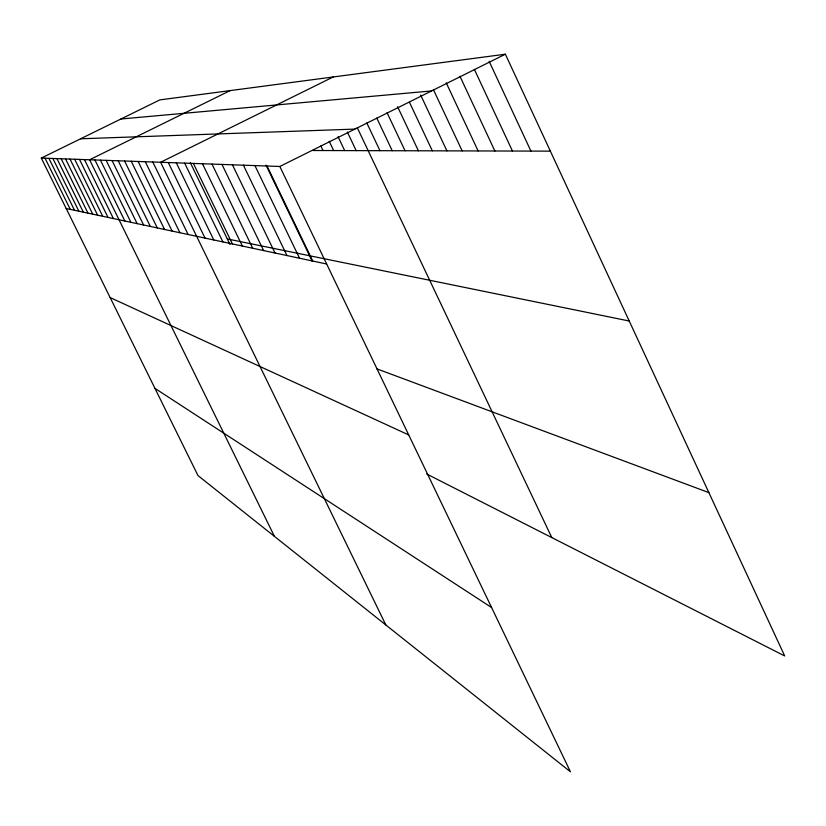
<?xml version="1.0" encoding="UTF-8"?>
<svg xmlns="http://www.w3.org/2000/svg" width="826" height="826" viewBox="0 0 826 826"><rect width="100%" height="100%" fill="white"/><g stroke="black" fill="none" stroke-linecap="round" stroke-linejoin="round"><path stroke-width="1.24" d="M279.838 166.47L570.446 771.794L198.003 475.59L41.3 158.076L279.838 166.47L505.367 54.206L784.7 655.958L426.732 474.01M333.198 76.973L160.605 162.278L385.856 624.993M41.3 158.076L159.852 99.894L505.367 54.206M230.155 90.602L89.6 159.769L274.438 536.384M120.895 119.006L431.575 90.943M80.597 138.789L354.901 129.104M312.817 150.508L550.364 151.137M227.295 238.941L629.216 321.015M66.194 208.513L326.662 264.01M376.656 368.768L708.873 492.616M110.137 297.566L408.715 434.93M154.947 388.365L491.584 607.533M74.691 159.253L102.744 216.298M70.045 159.088L97.654 215.214M65.543 158.922L92.739 214.171M61.186 158.768L87.969 213.149M56.963 158.623L83.343 212.168M52.874 158.478L78.862 211.208M48.899 158.344L74.516 210.289M45.048 158.2L70.293 209.391M112.057 160.564L143.61 225.013M106.141 160.358L137.137 223.629M100.431 160.151L130.89 222.297M94.918 159.965L124.871 221.017M84.459 159.594L113.43 218.58M79.492 159.418L107.999 217.424M145.314 161.731L179.944 232.746M138.128 161.483L172.097 231.073M131.231 161.235L164.56 229.473M124.592 161.008L157.301 227.924M118.211 160.781L150.332 226.438M184.652 163.125L222.896 241.904M176.299 162.825L213.779 239.963M168.287 162.546L205.034 238.094M152.8 161.999L188.121 234.491M221.987 164.436L263.618 250.577M212.003 164.085L252.746 248.265M202.484 163.744L242.348 246.045M193.367 163.424L232.405 243.928M190.331 162.732L230.02 244.548M254.935 165.592L299.539 258.228M243.412 165.19L286.983 255.554M232.436 164.808L275.027 253.004M267.066 166.026L312.755 261.047M266.003 165.159L312.342 261.522M320.829 145.934L323.028 150.538M347.333 132.005L356.182 150.621M338.061 136.693L344.679 150.59M329.233 141.329L333.642 150.569M376.832 118.159L392.236 150.724M366.806 122.929L379.96 150.683M357.235 127.627L551.809 537.592M397.585 106.688L418.39 150.786M387.064 112.718L405.039 150.755M433.371 89.549L462.157 150.9M420.671 95.052L446.907 150.859M409.531 102.403L432.339 150.828M459.968 76.312L494.877 150.993M446.246 82.858L478.13 150.941M489.147 61.3L530.922 151.086M474.392 69.436L512.45 151.034"/></g></svg>
